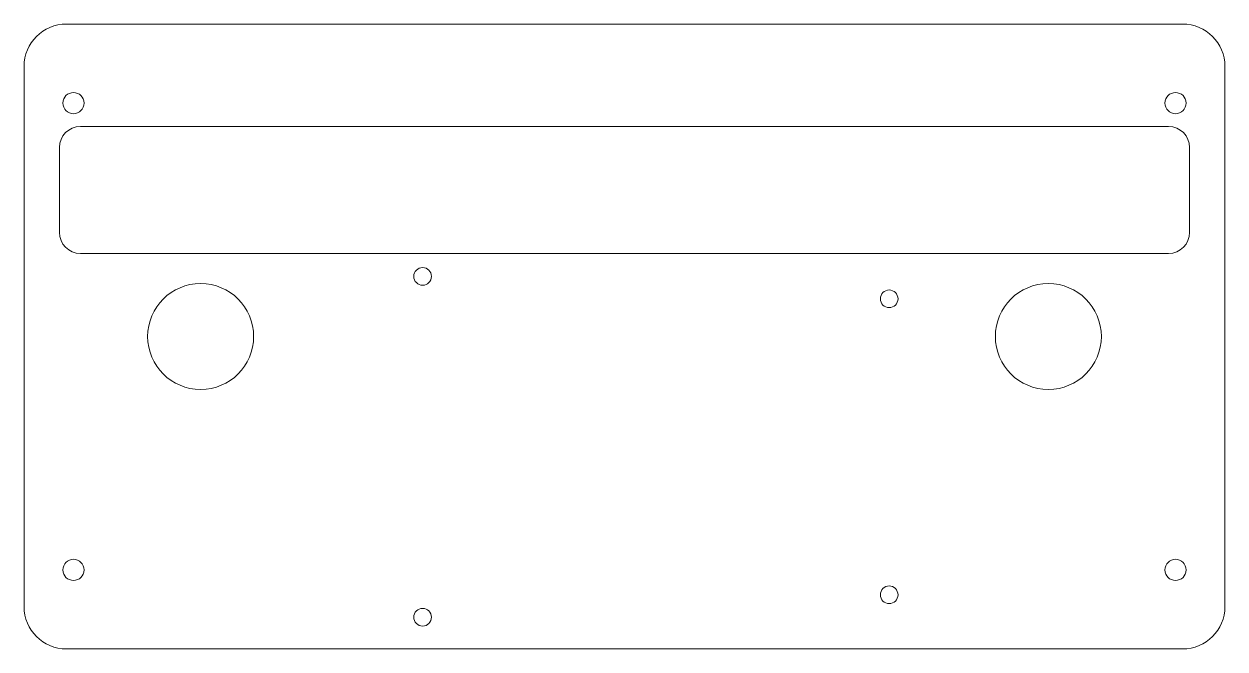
# Model space of a CAD drawing. Header units: millimetres. Extents: x -85 to 85, y -43 to 46.
import ezdxf

# ---------------------------------------------------------------- set-up
doc = ezdxf.new("R2010")
doc.units = ezdxf.units.MM
doc.layers.add('1', color=7, linetype='CONTINUOUS', true_color=0xffffff)

msp = doc.modelspace()

# ---------------------------------------------------------------- linework, layer by layer
at = {"layer": '1', "color": 252, "linetype": 'CONTINUOUS', "lineweight": 13}
for p, q in [((79, 46), (-79, 46)), ((-85, 40), (-85, -36.5)), ((85, -36.5), (85, 40)), ((-77, 31.5), (77, 31.5)), ((-80, 16.5), (-80, 28.5)), ((80, 28.5), (80, 16.5)), ((77, 13.5), (-77, 13.5)), ((-79, -42.5), (79, -42.5))]:
    msp.add_line(p, q, dxfattribs=at)
for centre, radius in [((-78, 34.8), 1.5), ((78, 34.8), 1.5), ((-28.575, 10.26), 1.25), ((-60, 1.75), 7.5), ((60, 1.75), 7.5), ((37.465, 7.085), 1.25), ((-78, -31.3), 1.5), ((78, -31.3), 1.5), ((37.465, -34.825), 1.25), ((-28.575, -38), 1.25)]:
    msp.add_circle(centre, radius, dxfattribs=at)
for centre, start, end in [((-79, 40), 90, 180), ((79, 40), 0, 90), ((-79, -36.5), 180, 270), ((79, -36.5), 270, 0)]:
    msp.add_arc(centre, 6, start, end, dxfattribs=at)
at = {"layer": '1', "color": 252, "linetype": 'CONTINUOUS', "lineweight": 13, "extrusion": (0, 0, -1)}
for centre, start, end in [((77, 28.5), 360, 90), ((-77, 28.5), 90, 180), ((77, 16.5), 270, 360), ((-77, 16.5), 180, 270)]:
    msp.add_arc(centre, 3, start, end, dxfattribs=at)

doc.saveas('drawing.dxf')
